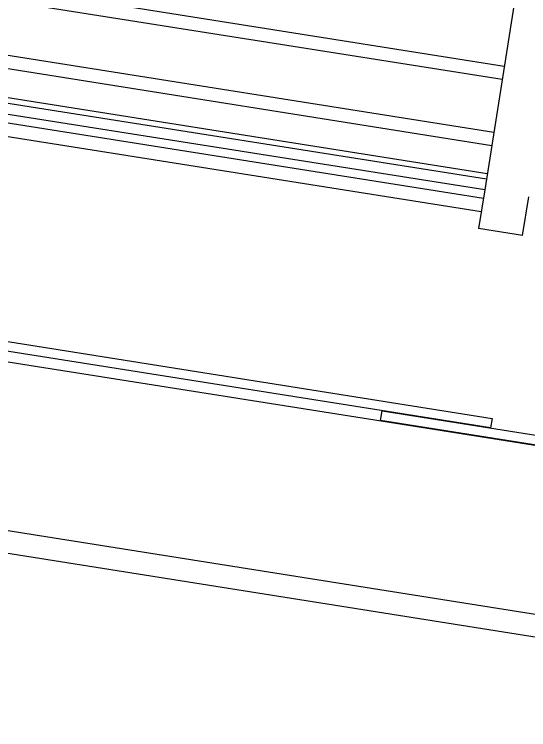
# Model space of a CAD drawing. Extents: x -640655 to -640254, y -1045449 to -1045159.
# Drawn here: x -640445.58 to -640440.96, y -1045411.99 to -1045405.58 of the extents above; entities that cross this region are included whole.
import ezdxf

# ---------------------------------------------------------------- set-up
doc = ezdxf.new("R2010")
doc.units = 0
doc.header["$MEASUREMENT"] = 0
doc.layers.add('T_tenka', color=4, linetype='CONTINUOUS')
doc.layers.add('T_tlusta', color=1, linetype='CONTINUOUS')

msp = doc.modelspace()

# ---------------------------------------------------------------- linework, layer by layer
at = {"layer": 'T_tenka', "linetype": 'Continuous'}
for p, q in [((-640438.8426, -1045391.2998), (-640441.3534, -1045407.1522)), ((-640448.6839, -1045404.8521), (-640441.1774, -1045406.041)), ((-640448.7026, -1045404.9706), (-640441.1962, -1045406.1595)), ((-640448.7777, -1045405.4447), (-640441.2713, -1045406.6336)), ((-640448.7965, -1045405.5632), (-640441.2901, -1045406.7521)), ((-640448.8716, -1045406.0373), (-640441.3652, -1045407.2262)), ((-640448.8904, -1045406.1559), (-640441.3839, -1045407.3448)), ((-640446.1972, -1045406.2837), (-640441.3378, -1045407.0534)), ((-640446.1894, -1045406.2343), (-640441.33, -1045407.004)), ((-640441.3534, -1045407.1522), (-640446.2129, -1045406.3825)), ((-640441.3534, -1045407.1522), (-640441.4082, -1045407.4979)), ((-640441.0131, -1045407.5604), (-640440.9584, -1045407.2147)), ((-640441.0131, -1045407.5604), (-640441.4082, -1045407.4979))]:
    msp.add_line(p, q, dxfattribs=at)
for points in [[(-640446.4093, -1045408.3898), (-640441.2875, -1045409.2011), (-640441.3012, -1045409.2874), (-640446.423, -1045408.4762)], [(-640442.2747, -1045409.1332), (-640437.1529, -1045409.9444), (-640437.1666, -1045410.0308), (-640442.2884, -1045409.2196)]]:
    msp.add_lwpolyline(points, close=True, dxfattribs=at)
at = {"layer": 'T_tlusta', "color": 146, "linetype": 'Continuous'}
for p, q in [((-640467.7756, -1045405.1947), (-640435.3839, -1045410.3131)), ((-640468.0263, -1045406.6618), (-640435.6097, -1045411.7961)), ((-640468.0576, -1045406.8593), (-640435.6409, -1045411.9936))]:
    msp.add_line(p, q, dxfattribs=at)

doc.saveas('drawing.dxf')
